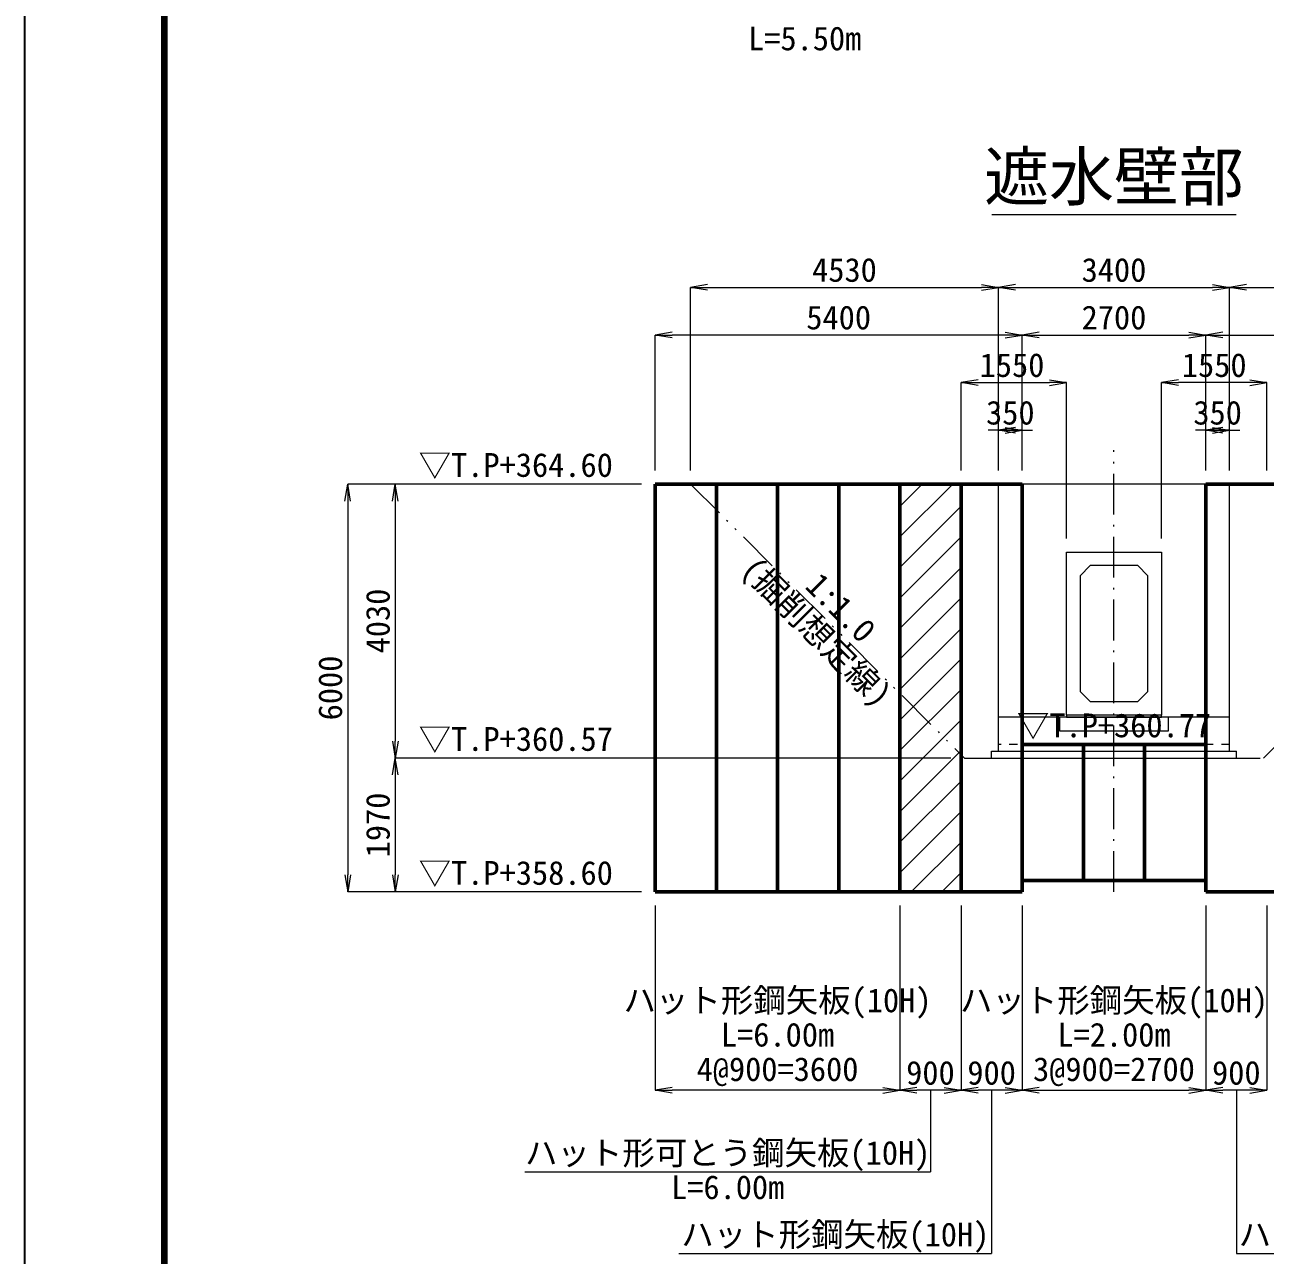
# Model space of a CAD drawing. Header units: millimetres. Extents: x 247104 to 392283, y -100044 to 25995.
# Drawn here: x 259849 to 278098, y -81873 to -63775 of the extents above; entities that cross this region are included whole.
import ezdxf
from ezdxf.enums import TextEntityAlignment as Align

# ---------------------------------------------------------------- set-up
doc = ezdxf.new("R2010")
doc.units = ezdxf.units.MM
doc.header["$LTSCALE"] = 100
doc.header["$PDSIZE"] = 300
for name, pattern in [('SXF_一点短鎖線', [9.25, 6, -1.5, 0.25, -1.5]), ('SXF_二点短鎖線', [11, 6, -1.5, 0.25, -1.5, 0.25, -1.5]), ('SXF_跳び破線', [12, 6, -6])]:
    doc.linetypes.add(name, pattern=pattern)
doc.layers.get('Defpoints').update_dxf_attribs({"color": 151})
for name, color, linetype, lineweight in [('D-BMK', 2, 'SXF_一点短鎖線', 13), ('D-STR', 1, 'Continuous', 50), ('D-STR-DIM', 7, 'Continuous', 13), ('D-STR-HTXT', 7, 'Continuous', 13), ('D-STR-STR1', 2, 'Continuous', 13), ('D-STR-STR7', 1, 'Continuous', 13), ('D-STR-STRB', 4, 'Continuous', 13), ('D-STR-TXT', 7, 'Continuous', 13), ('D-TTL', 2, 'Continuous', 140), ('D-TTL-LINE', 7, 'Continuous', 13), ('D-TTL-TXT', 7, 'Continuous', 13)]:
    doc.layers.add(name, color=color, linetype=linetype, lineweight=lineweight)
doc.styles.add('MS ゴシック', font='MS Gothic.ttf')
doc.styles.add('ＭＳ ゴシック', font='MS Gothic.ttf')
doc.dimstyles.new('DIM-100-F', dxfattribs={"dimscale": 100, "dimtxt": 3.5, "dimasz": 2.5, "dimexe": 0, "dimexo": 2, "dimgap": 0.8, "dimtad": 1, "dimdec": 0, "dimzin": 0, "dimdsep": 46, "dimtxsty": 'MS ゴシック', "dimblk": 'OPEN', "dimcen": 0.1, "dimaunit": 1, "dimadec": 4, "dimazin": 0, "dimtfac": 1, "dimtdec": 0, "dimtmove": 2, "dimatfit": 3, "dimldrblk": 'OPEN', "dimfxl": 1, "dimtolj": 1, "dimtzin": 0, "dimlwd": -1, "dimlwe": -1, "dimarcsym": 2})

# ---------------------------------------------------------------- blocks, each defined once
blk = doc.blocks.new('_Open')
at = {"color": 0, "linetype": 'ByBlock', "lineweight": -2}
for p, q in [((-1, 0.167), (0, 0)), ((-1, -0.167), (0, 0)), ((0, 0), (-1, 0))]:
    blk.add_line(p, q, dxfattribs=at)
blk = doc.blocks.new('*D63')
at = {"layer": 'D-STR-DIM', "color": 0, "transparency": 16777216}
for p, q in [((273623, -70330), (273623, -69038)), ((273873, -69038), (274923, -69038)), ((275173, -71330), (275173, -69038))]:
    blk.add_line(p, q, dxfattribs=at)
at = {"layer": 'Defpoints', "color": 0, "transparency": 16777216}
for p in [(275173, -69038), (273623, -70530), (275173, -71530)]:
    blk.add_point(p, dxfattribs=at)
at = {"layer": 'D-STR-DIM', "color": 0, "transparency": 16777216, "xscale": 250, "yscale": 250, "zscale": 250, "rotation": 180}
blk.add_blockref('_Open', (273623, -69038), dxfattribs=at)
at = {"layer": 'D-STR-DIM', "color": 0, "transparency": 16777216, "xscale": 250, "yscale": 250, "zscale": 250}
blk.add_blockref('_Open', (275173, -69038), dxfattribs=at)
at = {"layer": 'D-STR-DIM', "color": 0, "transparency": 16777216, "insert": (274373, -68783), "char_height": 350, "attachment_point": 5, "style": 'MS ゴシック'}
blk.add_mtext('\\A1;1550', dxfattribs=at)
blk = doc.blocks.new('*D64')
at = {"layer": 'D-STR-DIM', "color": 0, "transparency": 16777216}
for p, q in [((274273, -69738), (274023, -69738)), ((274173, -70330), (274173, -69738)), ((274173, -69738), (274523, -69738)), ((274423, -69738), (274673, -69738)), ((274523, -70330), (274523, -69738))]:
    blk.add_line(p, q, dxfattribs=at)
at = {"layer": 'Defpoints', "color": 0, "transparency": 16777216}
for p in [(274523, -69738), (274173, -70530), (274523, -70530)]:
    blk.add_point(p, dxfattribs=at)
at = {"layer": 'D-STR-DIM', "color": 0, "transparency": 16777216, "xscale": 250, "yscale": 250, "zscale": 250, "rotation": 180}
blk.add_blockref('_Open', (274173, -69738), dxfattribs=at)
at = {"layer": 'D-STR-DIM', "color": 0, "transparency": 16777216, "xscale": 250, "yscale": 250, "zscale": 250}
blk.add_blockref('_Open', (274523, -69738), dxfattribs=at)
at = {"layer": 'D-STR-DIM', "color": 0, "transparency": 16777216, "insert": (274348, -69483), "char_height": 350, "attachment_point": 5, "style": 'MS ゴシック'}
blk.add_mtext('\\A1;350', dxfattribs=at)
blk = doc.blocks.new('*D65')
at = {"layer": 'D-STR-DIM', "color": 0, "transparency": 16777216}
for p, q in [((276573, -71330), (276573, -69038)), ((277873, -69038), (276823, -69038)), ((278123, -70330), (278123, -69038))]:
    blk.add_line(p, q, dxfattribs=at)
at = {"layer": 'Defpoints', "color": 0, "transparency": 16777216}
for p in [(276573, -69038), (278123, -70530), (276573, -71530)]:
    blk.add_point(p, dxfattribs=at)
at = {"layer": 'D-STR-DIM', "color": 0, "transparency": 16777216, "xscale": 250, "yscale": 250, "zscale": 250, "rotation": 180}
blk.add_blockref('_Open', (276573, -69038), dxfattribs=at)
at = {"layer": 'D-STR-DIM', "color": 0, "transparency": 16777216, "xscale": 250, "yscale": 250, "zscale": 250}
blk.add_blockref('_Open', (278123, -69038), dxfattribs=at)
at = {"layer": 'D-STR-DIM', "color": 0, "transparency": 16777216, "insert": (277348, -68783), "char_height": 350, "attachment_point": 5, "style": 'MS ゴシック'}
blk.add_mtext('\\A1;1550', dxfattribs=at)
blk = doc.blocks.new('*D56')
at = {"layer": 'D-STR-DIM', "color": 0, "transparency": 16777216}
for p, q in [((277323, -69738), (277073, -69738)), ((277223, -70330), (277223, -69738)), ((277573, -69738), (277223, -69738)), ((277473, -69738), (277723, -69738)), ((277573, -70330), (277573, -69738))]:
    blk.add_line(p, q, dxfattribs=at)
at = {"layer": 'Defpoints', "color": 0, "transparency": 16777216}
for p in [(277223, -69738), (277223, -70530), (277573, -70530)]:
    blk.add_point(p, dxfattribs=at)
at = {"layer": 'D-STR-DIM', "color": 0, "transparency": 16777216, "xscale": 250, "yscale": 250, "zscale": 250, "rotation": 180}
blk.add_blockref('_Open', (277223, -69738), dxfattribs=at)
at = {"layer": 'D-STR-DIM', "color": 0, "transparency": 16777216, "xscale": 250, "yscale": 250, "zscale": 250}
blk.add_blockref('_Open', (277573, -69738), dxfattribs=at)
at = {"layer": 'D-STR-DIM', "color": 0, "transparency": 16777216, "insert": (277398, -69483), "char_height": 350, "attachment_point": 5, "style": 'MS ゴシック'}
blk.add_mtext('\\A1;350', dxfattribs=at)
blk = doc.blocks.new('*D57')
at = {"layer": 'D-STR-DIM', "color": 0, "transparency": 16777216}
for p, q in [((274523, -70330), (274523, -68338)), ((274773, -68338), (276973, -68338)), ((277223, -70330), (277223, -68338))]:
    blk.add_line(p, q, dxfattribs=at)
at = {"layer": 'Defpoints', "color": 0, "transparency": 16777216}
for p in [(277223, -68338), (274523, -70530), (277223, -70530)]:
    blk.add_point(p, dxfattribs=at)
at = {"layer": 'D-STR-DIM', "color": 0, "transparency": 16777216, "xscale": 250, "yscale": 250, "zscale": 250, "rotation": 180}
blk.add_blockref('_Open', (274523, -68338), dxfattribs=at)
at = {"layer": 'D-STR-DIM', "color": 0, "transparency": 16777216, "xscale": 250, "yscale": 250, "zscale": 250}
blk.add_blockref('_Open', (277223, -68338), dxfattribs=at)
at = {"layer": 'D-STR-DIM', "color": 0, "transparency": 16777216, "insert": (275873, -68083), "char_height": 350, "attachment_point": 5, "style": 'MS ゴシック'}
blk.add_mtext('\\A1;2700', dxfattribs=at)
blk = doc.blocks.new('*D58')
at = {"layer": 'D-STR-DIM', "color": 0, "transparency": 16777216}
for p, q in [((277223, -70330), (277223, -68338)), ((277473, -68338), (282373, -68338)), ((282623, -70330), (282623, -68338))]:
    blk.add_line(p, q, dxfattribs=at)
at = {"layer": 'Defpoints', "color": 0, "transparency": 16777216}
for p in [(282623, -68338), (277223, -70530), (282623, -70530)]:
    blk.add_point(p, dxfattribs=at)
at = {"layer": 'D-STR-DIM', "color": 0, "transparency": 16777216, "xscale": 250, "yscale": 250, "zscale": 250, "rotation": 180}
blk.add_blockref('_Open', (277223, -68338), dxfattribs=at)
at = {"layer": 'D-STR-DIM', "color": 0, "transparency": 16777216, "xscale": 250, "yscale": 250, "zscale": 250}
blk.add_blockref('_Open', (282623, -68338), dxfattribs=at)
at = {"layer": 'D-STR-DIM', "color": 0, "transparency": 16777216, "insert": (279923, -68083), "char_height": 350, "attachment_point": 5, "style": 'MS ゴシック'}
blk.add_mtext('\\A1;5400', dxfattribs=at)
blk = doc.blocks.new('*D59')
at = {"layer": 'D-STR-DIM', "color": 0, "transparency": 16777216}
for p, q in [((269123, -70330), (269123, -68338)), ((274273, -68338), (269373, -68338)), ((274523, -70330), (274523, -68338))]:
    blk.add_line(p, q, dxfattribs=at)
at = {"layer": 'Defpoints', "color": 0, "transparency": 16777216}
for p in [(269123, -68338), (269123, -70530), (274523, -70530)]:
    blk.add_point(p, dxfattribs=at)
at = {"layer": 'D-STR-DIM', "color": 0, "transparency": 16777216, "xscale": 250, "yscale": 250, "zscale": 250, "rotation": 180}
blk.add_blockref('_Open', (269123, -68338), dxfattribs=at)
at = {"layer": 'D-STR-DIM', "color": 0, "transparency": 16777216, "xscale": 250, "yscale": 250, "zscale": 250}
blk.add_blockref('_Open', (274523, -68338), dxfattribs=at)
at = {"layer": 'D-STR-DIM', "color": 0, "transparency": 16777216, "insert": (271823, -68083), "char_height": 350, "attachment_point": 5, "style": 'MS ゴシック'}
blk.add_mtext('\\A1;5400', dxfattribs=at)
blk = doc.blocks.new('*D60')
at = {"layer": 'D-STR-DIM', "color": 0, "transparency": 16777216}
for p, q in [((269643, -70330), (269643, -67638)), ((269893, -67638), (273923, -67638)), ((274173, -70330), (274173, -67638))]:
    blk.add_line(p, q, dxfattribs=at)
at = {"layer": 'Defpoints', "color": 0, "transparency": 16777216}
for p in [(274173, -67638), (269643, -70530), (274173, -70530)]:
    blk.add_point(p, dxfattribs=at)
at = {"layer": 'D-STR-DIM', "color": 0, "transparency": 16777216, "xscale": 250, "yscale": 250, "zscale": 250, "rotation": 180}
blk.add_blockref('_Open', (269643, -67638), dxfattribs=at)
at = {"layer": 'D-STR-DIM', "color": 0, "transparency": 16777216, "xscale": 250, "yscale": 250, "zscale": 250}
blk.add_blockref('_Open', (274173, -67638), dxfattribs=at)
at = {"layer": 'D-STR-DIM', "color": 0, "transparency": 16777216, "insert": (271908, -67383), "char_height": 350, "attachment_point": 5, "style": 'MS ゴシック'}
blk.add_mtext('\\A1;4530', dxfattribs=at)
blk = doc.blocks.new('*D61')
at = {"layer": 'D-STR-DIM', "color": 0, "transparency": 16777216}
for p, q in [((274173, -70330), (274173, -67638)), ((274423, -67638), (277323, -67638)), ((277573, -70330), (277573, -67638))]:
    blk.add_line(p, q, dxfattribs=at)
at = {"layer": 'Defpoints', "color": 0, "transparency": 16777216}
for p in [(277573, -67638), (274173, -70530), (277573, -70530)]:
    blk.add_point(p, dxfattribs=at)
at = {"layer": 'D-STR-DIM', "color": 0, "transparency": 16777216, "xscale": 250, "yscale": 250, "zscale": 250, "rotation": 180}
blk.add_blockref('_Open', (274173, -67638), dxfattribs=at)
at = {"layer": 'D-STR-DIM', "color": 0, "transparency": 16777216, "xscale": 250, "yscale": 250, "zscale": 250}
blk.add_blockref('_Open', (277573, -67638), dxfattribs=at)
at = {"layer": 'D-STR-DIM', "color": 0, "transparency": 16777216, "insert": (275873, -67383), "char_height": 350, "attachment_point": 5, "style": 'MS ゴシック'}
blk.add_mtext('\\A1;3400', dxfattribs=at)
blk = doc.blocks.new('*D62')
at = {"layer": 'D-STR-DIM', "color": 0, "transparency": 16777216}
for p, q in [((277573, -70330), (277573, -67638)), ((277823, -67638), (281853, -67638)), ((282103, -70330), (282103, -67638))]:
    blk.add_line(p, q, dxfattribs=at)
at = {"layer": 'Defpoints', "color": 0, "transparency": 16777216}
for p in [(282103, -67638), (277573, -70530), (282103, -70530)]:
    blk.add_point(p, dxfattribs=at)
at = {"layer": 'D-STR-DIM', "color": 0, "transparency": 16777216, "xscale": 250, "yscale": 250, "zscale": 250, "rotation": 180}
blk.add_blockref('_Open', (277573, -67638), dxfattribs=at)
at = {"layer": 'D-STR-DIM', "color": 0, "transparency": 16777216, "xscale": 250, "yscale": 250, "zscale": 250}
blk.add_blockref('_Open', (282103, -67638), dxfattribs=at)
at = {"layer": 'D-STR-DIM', "color": 0, "transparency": 16777216, "insert": (279838, -67383), "char_height": 350, "attachment_point": 5, "style": 'MS ゴシック'}
blk.add_mtext('\\A1;4530', dxfattribs=at)
blk = doc.blocks.new('*D66')
at = {"layer": 'D-STR-DIM', "color": 0, "transparency": 16777216}
for p, q in [((268923, -70530), (264600, -70530)), ((264600, -70780), (264600, -76280)), ((268923, -76530), (264600, -76530))]:
    blk.add_line(p, q, dxfattribs=at)
at = {"layer": 'Defpoints', "color": 0, "transparency": 16777216}
for p in [(269123, -70530), (264600, -76530), (269123, -76530)]:
    blk.add_point(p, dxfattribs=at)
at = {"layer": 'D-STR-DIM', "color": 0, "transparency": 16777216, "xscale": 250, "yscale": 250, "zscale": 250}
for p, rotation in [((264600, -70530), 90), ((264600, -76530), 270)]:
    blk.add_blockref('_Open', p, dxfattribs=dict(at, rotation=rotation))
at = {"layer": 'D-STR-DIM', "color": 0, "transparency": 16777216, "insert": (264345, -73530), "char_height": 350, "attachment_point": 5, "rotation": 90, "style": 'MS ゴシック'}
blk.add_mtext('\\A1;6000', dxfattribs=at)
blk = doc.blocks.new('*D67')
at = {"layer": 'D-STR-DIM', "color": 0, "transparency": 16777216}
for p, q in [((268923, -70530), (265300, -70530)), ((265300, -70780), (265300, -74310)), ((273473, -74560), (265300, -74560))]:
    blk.add_line(p, q, dxfattribs=at)
at = {"layer": 'Defpoints', "color": 0, "transparency": 16777216}
for p in [(269123, -70530), (265300, -74560), (273673, -74560)]:
    blk.add_point(p, dxfattribs=at)
at = {"layer": 'D-STR-DIM', "color": 0, "transparency": 16777216, "xscale": 250, "yscale": 250, "zscale": 250}
for p, rotation in [((265300, -70530), 90), ((265300, -74560), 270)]:
    blk.add_blockref('_Open', p, dxfattribs=dict(at, rotation=rotation))
at = {"layer": 'D-STR-DIM', "color": 0, "transparency": 16777216, "insert": (265045, -72545), "char_height": 350, "attachment_point": 5, "rotation": 90, "style": 'MS ゴシック'}
blk.add_mtext('\\A1;4030', dxfattribs=at)
blk = doc.blocks.new('*D68')
at = {"layer": 'D-STR-DIM', "color": 0, "transparency": 16777216}
for p, q in [((273473, -74560), (265300, -74560)), ((265300, -74810), (265300, -76280)), ((268923, -76530), (265300, -76530))]:
    blk.add_line(p, q, dxfattribs=at)
at = {"layer": 'Defpoints', "color": 0, "transparency": 16777216}
for p in [(273673, -74560), (265300, -76530), (269123, -76530)]:
    blk.add_point(p, dxfattribs=at)
at = {"layer": 'D-STR-DIM', "color": 0, "transparency": 16777216, "xscale": 250, "yscale": 250, "zscale": 250}
for p, rotation in [((265300, -74560), 90), ((265300, -76530), 270)]:
    blk.add_blockref('_Open', p, dxfattribs=dict(at, rotation=rotation))
at = {"layer": 'D-STR-DIM', "color": 0, "transparency": 16777216, "insert": (265045, -75545), "char_height": 350, "attachment_point": 5, "rotation": 90, "style": 'MS ゴシック'}
blk.add_mtext('\\A1;1970', dxfattribs=at)
blk = doc.blocks.new('*D75')
at = {"layer": 'D-STR-DIM', "color": 0, "transparency": 16777216}
for p, q in [((274523, -76730), (274523, -79448)), ((277223, -76730), (277223, -79448)), ((274773, -79448), (276973, -79448))]:
    blk.add_line(p, q, dxfattribs=at)
at = {"layer": 'Defpoints', "color": 0, "transparency": 16777216}
for p in [(274523, -76530), (277223, -76530), (277223, -79448)]:
    blk.add_point(p, dxfattribs=at)
at = {"layer": 'D-STR-DIM', "color": 0, "transparency": 16777216, "xscale": 250, "yscale": 250, "zscale": 250, "rotation": 180}
blk.add_blockref('_Open', (274523, -79448), dxfattribs=at)
at = {"layer": 'D-STR-DIM', "color": 0, "transparency": 16777216, "xscale": 250, "yscale": 250, "zscale": 250}
blk.add_blockref('_Open', (277223, -79448), dxfattribs=at)
at = {"layer": 'D-STR-DIM', "color": 0, "transparency": 16777216, "insert": (275873, -79175), "char_height": 350, "attachment_point": 5, "style": 'MS ゴシック'}
blk.add_mtext('\\A1;3@900=2700', dxfattribs=at)
blk = doc.blocks.new('*D69')
at = {"layer": 'D-STR-DIM', "color": 0, "transparency": 16777216}
for p, q in [((273623, -76730), (273623, -79448)), ((274523, -76730), (274523, -79448)), ((274273, -79448), (273873, -79448))]:
    blk.add_line(p, q, dxfattribs=at)
at = {"layer": 'Defpoints', "color": 0, "transparency": 16777216}
for p in [(273623, -76530), (274523, -76530), (273623, -79448)]:
    blk.add_point(p, dxfattribs=at)
at = {"layer": 'D-STR-DIM', "color": 0, "transparency": 16777216, "xscale": 250, "yscale": 250, "zscale": 250, "rotation": 180}
blk.add_blockref('_Open', (273623, -79448), dxfattribs=at)
at = {"layer": 'D-STR-DIM', "color": 0, "transparency": 16777216, "xscale": 250, "yscale": 250, "zscale": 250}
blk.add_blockref('_Open', (274523, -79448), dxfattribs=at)
at = {"layer": 'D-STR-DIM', "color": 0, "transparency": 16777216, "insert": (274073, -79193), "char_height": 350, "attachment_point": 5, "style": 'MS ゴシック'}
blk.add_mtext('\\A1;900', dxfattribs=at)
blk = doc.blocks.new('*D70')
at = {"layer": 'D-STR-DIM', "color": 0, "transparency": 16777216}
for p, q in [((272723, -76730), (272723, -79448)), ((273623, -76730), (273623, -79448)), ((273373, -79448), (272973, -79448))]:
    blk.add_line(p, q, dxfattribs=at)
at = {"layer": 'Defpoints', "color": 0, "transparency": 16777216}
for p in [(272723, -76530), (273623, -76530), (272723, -79448)]:
    blk.add_point(p, dxfattribs=at)
at = {"layer": 'D-STR-DIM', "color": 0, "transparency": 16777216, "xscale": 250, "yscale": 250, "zscale": 250, "rotation": 180}
blk.add_blockref('_Open', (272723, -79448), dxfattribs=at)
at = {"layer": 'D-STR-DIM', "color": 0, "transparency": 16777216, "xscale": 250, "yscale": 250, "zscale": 250}
blk.add_blockref('_Open', (273623, -79448), dxfattribs=at)
at = {"layer": 'D-STR-DIM', "color": 0, "transparency": 16777216, "insert": (273173, -79193), "char_height": 350, "attachment_point": 5, "style": 'MS ゴシック'}
blk.add_mtext('\\A1;900', dxfattribs=at)
blk = doc.blocks.new('*D72')
at = {"layer": 'D-STR-DIM', "color": 0, "transparency": 16777216}
for p, q in [((277223, -76730), (277223, -79448)), ((278123, -76730), (278123, -79448)), ((277873, -79448), (277473, -79448))]:
    blk.add_line(p, q, dxfattribs=at)
at = {"layer": 'Defpoints', "color": 0, "transparency": 16777216}
for p in [(277223, -76530), (278123, -76530), (277223, -79448)]:
    blk.add_point(p, dxfattribs=at)
at = {"layer": 'D-STR-DIM', "color": 0, "transparency": 16777216, "xscale": 250, "yscale": 250, "zscale": 250, "rotation": 180}
blk.add_blockref('_Open', (277223, -79448), dxfattribs=at)
at = {"layer": 'D-STR-DIM', "color": 0, "transparency": 16777216, "xscale": 250, "yscale": 250, "zscale": 250}
blk.add_blockref('_Open', (278123, -79448), dxfattribs=at)
at = {"layer": 'D-STR-DIM', "color": 0, "transparency": 16777216, "insert": (277673, -79193), "char_height": 350, "attachment_point": 5, "style": 'MS ゴシック'}
blk.add_mtext('\\A1;900', dxfattribs=at)
blk = doc.blocks.new('*D73')
at = {"layer": 'D-STR-DIM', "color": 0, "transparency": 16777216}
for p, q in [((269123, -76730), (269123, -79448)), ((272723, -76730), (272723, -79448)), ((272473, -79448), (269373, -79448))]:
    blk.add_line(p, q, dxfattribs=at)
at = {"layer": 'Defpoints', "color": 0, "transparency": 16777216}
for p in [(269123, -76530), (272723, -76530), (269123, -79448)]:
    blk.add_point(p, dxfattribs=at)
at = {"layer": 'D-STR-DIM', "color": 0, "transparency": 16777216, "xscale": 250, "yscale": 250, "zscale": 250, "rotation": 180}
blk.add_blockref('_Open', (269123, -79448), dxfattribs=at)
at = {"layer": 'D-STR-DIM', "color": 0, "transparency": 16777216, "xscale": 250, "yscale": 250, "zscale": 250}
blk.add_blockref('_Open', (272723, -79448), dxfattribs=at)
at = {"layer": 'D-STR-DIM', "color": 0, "transparency": 16777216, "insert": (270923, -79175), "char_height": 350, "attachment_point": 5, "style": 'MS ゴシック'}
blk.add_mtext('\\A1;4@900=3600', dxfattribs=at)

msp = doc.modelspace()

# ---------------------------------------------------------------- hatches: boundary and pattern name
at = {"layer": 'D-STR-STR1'}
h = msp.add_hatch(dxfattribs=at)
h.set_pattern_fill('ANSI31', color=256, scale=100)
h.set_pattern_definition([(45, (70737.1, 15869.5), (-224.5064, 224.5064), [])])
h.paths.add_polyline_path([(273623.2, -70530), (272723.2, -70530), (272723.2, -76530), (273623.2, -76530)])

# ---------------------------------------------------------------- linework, layer by layer
at = {"layer": 'D-BMK'}
msp.add_line((275873.2, -76530), (275873.2, -70030), dxfattribs=at)
at = {"layer": 'D-STR'}
for p, q in [((269123.2, -70530), (269123.2, -76530)), ((269123.2, -70530), (274173.2, -70530)), ((270023.2, -70530), (270023.2, -76530)), ((270923.2, -70530), (270923.2, -76530)), ((271823.2, -70530), (271823.2, -76530)), ((272723.2, -70530), (272723.2, -76530)), ((273623.2, -70530), (273623.2, -76530)), ((274173.2, -70530), (274523.2, -70530)), ((274523.2, -70530), (274523.2, -74560)), ((277223.2, -70530), (277223.2, -74560)), ((277223.2, -70530), (277573.2, -70530)), ((277573.2, -70530), (282623.2, -70530)), ((274523.2, -74360), (277223.2, -74360)), ((275423.2, -74360), (275423.2, -74560)), ((276323.2, -74360), (276323.2, -74560)), ((274523.2, -74560), (274523.2, -76530)), ((275423.2, -74560), (275423.2, -76360)), ((276323.2, -74560), (276323.2, -76360)), ((277223.2, -74560), (277223.2, -76530)), ((274523.2, -76360), (277223.2, -76360)), ((269123.2, -76530), (274523.2, -76530)), ((277223.2, -76530), (282623.2, -76530))]:
    msp.add_line(p, q, dxfattribs=at)
at = {"layer": 'D-STR-HTXT'}
for p, q in [((273173.2, -79448.3), (273173.2, -80648.3)), ((274073.2, -79448.3), (274073.2, -81848.3)), ((277673.2, -79448.3), (277673.2, -81848.3)), ((267206.6, -80648.3), (273173.2, -80648.3)), ((269473.2, -81848.3), (274073.2, -81848.3)), ((277673.2, -81848.3), (282273.2, -81848.3))]:
    msp.add_line(p, q, dxfattribs=at)
at = {"layer": 'D-STR-STR1', "linetype": 'SXF_二点短鎖線'}
for points in [[(269643.2, -70530), (273673.2, -74560), (276323.2, -74560)], [(276323.2, -74560), (278073.2, -74560), (282103.2, -70530)]]:
    msp.add_lwpolyline(points, dxfattribs=at)
at = {"layer": 'D-STR-STR7'}
for p, q in [((274073.2, -74460), (274173.2, -74460)), ((274073.2, -74560), (274073.2, -74460)), ((274073.2, -74560), (277673.2, -74560)), ((277573.2, -74460), (277673.2, -74460)), ((277673.2, -74560), (277673.2, -74460))]:
    msp.add_line(p, q, dxfattribs=at)
at = {"layer": 'D-STR-STRB'}
for p, q in [((277573.2, -70530), (274173.2, -70530)), ((274173.2, -74460), (274173.2, -70530)), ((277573.2, -74460), (277573.2, -70530)), ((277573.2, -73960), (274173.2, -73960)), ((274173.2, -74460), (277573.2, -74460))]:
    msp.add_line(p, q, dxfattribs=at)
at = {"layer": 'D-STR-STRB', "linetype": 'SXF_跳び破線', "ltscale": 0.2}
msp.add_line((277573.2, -74360), (274173.2, -74360), dxfattribs=at)
at = {"layer": 'D-STR-STRB'}
for points in [[(276573.2, -73930), (275173.2, -73930), (275173.2, -71530), (276573.2, -71530)], [(275523.2, -73730), (276223.2, -73730), (276373.2, -73580), (276373.2, -71880), (276223.2, -71730), (275523.2, -71730), (275373.2, -71880), (275373.2, -73580)]]:
    msp.add_lwpolyline(points, close=True, dxfattribs=at)
for points in [[(275173.2, -73960), (275073.2, -73960), (275073.2, -74160), (276673.2, -74160), (276673.2, -73960), (276573.2, -73960)], [(275173.2, -73930), (275173.2, -73960), (276573.2, -73960), (276573.2, -73930)]]:
    msp.add_lwpolyline(points, dxfattribs=at)
at = {"layer": 'D-TTL'}
msp.add_lwpolyline([(341899, -97844.4), (341899, -42844.4), (261899, -42844.4), (261899, -97844.4)], close=True, dxfattribs=at)
at = {"layer": 'D-TTL-LINE'}
msp.add_line((274076.5, -66567.1), (277670, -66567.1), dxfattribs=at)
at = {"layer": 'Defpoints', "color": 1}
msp.add_lwpolyline([(259849, -100044.4), (259849, -40644.4), (343949, -40644.4), (343949, -100044.4)], close=True, dxfattribs=at)

# ---------------------------------------------------------------- texts
at = {"layer": 'D-STR-TXT', "style": 'MS ゴシック'}
for s, p in [('L=5.50m', (271323.2, -63800.2)), ('L=6.00m', (270923.2, -78454.4)), ('L=2.00m', (275873.2, -78454.4)), ('L=6.00m', (270189.9, -80698.3))]:
    msp.add_text(s, height=350, dxfattribs=at).set_placement(p, align=Align.TOP_CENTER)
at = {"layer": 'D-STR-TXT'}
for s, style, p in [('▽T.P+364.60', 'MS ゴシック', (267072, -70530)), ('▽T.P+360.77', 'ＭＳ ゴシック', (275873.2, -74360)), ('▽T.P+360.57', 'MS ゴシック', (267072, -74560)), ('▽T.P+358.60', 'MS ゴシック', (267072, -76530)), ('ハット形鋼矢板(10H)', 'MS ゴシック', (270923.2, -78404.4)), ('ハット形鋼矢板(10H)', 'MS ゴシック', (275873.2, -78404.4)), ('ハット形可とう鋼矢板(10H)', 'MS ゴシック', (270189.9, -80648.3)), ('ハット形鋼矢板(10H)', 'MS ゴシック', (271773.2, -81848.3)), ('ハット形鋼矢板(10H)', 'MS ゴシック', (279973.2, -81848.3))]:
    msp.add_text(s, height=350, dxfattribs=dict(at, style=style)).set_placement(p, align=Align.BOTTOM_CENTER)
at = {"layer": 'D-STR-TXT', "style": 'MS ゴシック'}
msp.add_text('(掘削想定線)', height=350, rotation=315, dxfattribs=at).set_placement((271624.1, -72581.6), align=Align.TOP_CENTER)
msp.add_text('1:1.0', height=350, rotation=315, dxfattribs=at).set_placement((271658.2, -72545), align=Align.BOTTOM_CENTER)
at = {"layer": 'D-TTL-TXT', "style": 'MS ゴシック'}
msp.add_text('遮水壁部', height=700, dxfattribs=at).set_placement((275873.2, -66567.1), align=Align.BOTTOM_CENTER)

# ---------------------------------------------------------------- dimensions: what is measured, and where the dimension line sits
at = {"layer": 'D-STR-DIM'}
for base, p1, p2, picture, middle in [((274173.2, -67638.5), (269643.2, -70530), (274173.2, -70530), '*D60', (271908.2, -67383.5)), ((277573.2, -67638.5), (274173.2, -70530), (277573.2, -70530), '*D61', (275873.2, -67383.5)), ((282103.2, -67638.5), (277573.2, -70530), (282103.2, -70530), '*D62', (279838.2, -67383.5)), ((269123.2, -68338.5), (274523.2, -70530), (269123.2, -70530), '*D59', (271823.2, -68083.5)), ((277223.2, -68338.5), (274523.2, -70530), (277223.2, -70530), '*D57', (275873.2, -68083.5)), ((282623.2, -68338.5), (277223.2, -70530), (282623.2, -70530), '*D58', (279923.2, -68083.5)), ((274523.2, -69738.5), (274173.2, -70530), (274523.2, -70530), '*D64', (274348.2, -69483.5))]:
    dim = msp.add_linear_dim(base=base, p1=p1, p2=p2, dimstyle='DIM-100-F', override={"dimtix": 1}, dxfattribs=at)
    dim.commit()
    dim.dimension.update_dxf_attribs({"geometry": picture, "text_midpoint": middle})
dim = msp.add_linear_dim(base=(275173.2, -69038.5), p1=(273623.2, -70530), p2=(275173.2, -71530), dimstyle='DIM-100-F', override={"dimtix": 1}, dxfattribs=at)
dim.commit()
dim.dimension.update_dxf_attribs({"geometry": '*D63', "text_midpoint": (274373.2, -68783.5), "dimtype": 160})
for base, p1, p2, angle, picture, middle in [((276573.2, -69038.5), (278123.2, -70530), (276573.2, -71530), 180, '*D65', (277348.2, -68783.5)), ((277223.2, -69738.5), (277573.2, -70530), (277223.2, -70530), 180, '*D56', (277398.2, -69483.5)), ((264600.2, -76530), (269123.2, -70530), (269123.2, -76530), 90, '*D66', (264345.2, -73530)), ((265300.2, -74560), (269123.2, -70530), (273673.2, -74560), 90, '*D67', (265045.2, -72545)), ((265300.2, -76530), (273673.2, -74560), (269123.2, -76530), 90, '*D68', (265045.2, -75545)), ((272723.2, -79448.3), (273623.2, -76530), (272723.2, -76530), 180, '*D70', (273173.2, -79193.3)), ((273623.2, -79448.3), (274523.2, -76530), (273623.2, -76530), 180, '*D69', (274073.2, -79193.3)), ((277223.2, -79448.3), (278123.2, -76530), (277223.2, -76530), 180, '*D72', (277673.2, -79193.3))]:
    dim = msp.add_linear_dim(base=base, p1=p1, p2=p2, angle=angle, dimstyle='DIM-100-F', override={"dimtix": 1}, dxfattribs=at)
    dim.commit()
    dim.dimension.update_dxf_attribs({"geometry": picture, "text_midpoint": middle})
dim = msp.add_linear_dim(base=(269123.2, -79448.3), p1=(272723.2, -76530), p2=(269123.2, -76530), angle=180, text='4@900=<>', dimstyle='DIM-100-F', override={"dimtix": 1}, dxfattribs=at)
dim.commit()
dim.dimension.update_dxf_attribs({"geometry": '*D73', "text_midpoint": (270923.2, -79174.6)})
dim = msp.add_linear_dim(base=(277223.2, -79448.3), p1=(274523.2, -76530), p2=(277223.2, -76530), text='3@900=<>', dimstyle='DIM-100-F', override={"dimtix": 1}, dxfattribs=at)
dim.commit()
dim.dimension.update_dxf_attribs({"geometry": '*D75', "text_midpoint": (275873.2, -79174.6)})

doc.saveas('drawing.dxf')
